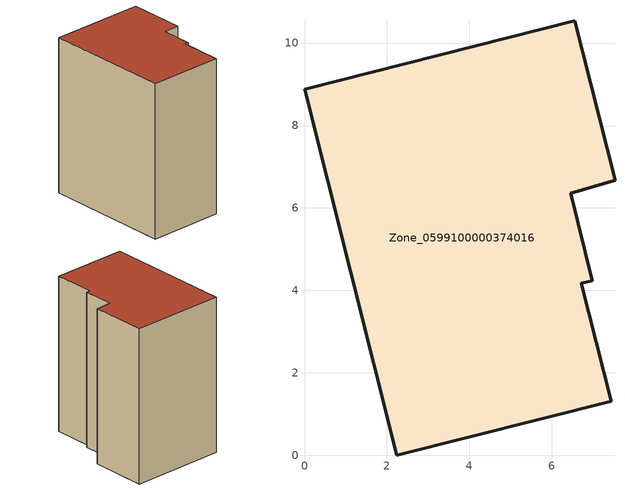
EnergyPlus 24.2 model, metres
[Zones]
Zone_0599100000374016
 floor ground (C_G): 6.98,4.24 6.72,4.17 7.45,1.31 2.24,0 0,8.88 6.56,10.54 7.54,6.67 6.46,6.35 z0
 wall outside (C_F): 2.24,0 7.45,1.31 6.72,4.17 6.98,4.24 6.46,6.35 7.54,6.67 6.56,10.54 0,8.88 2.24,0 z0:11.19
 roof outside (C_R): 6.72,4.17 6.98,4.24 6.46,6.35 7.54,6.67 6.56,10.54 0,8.88 2.24,0 7.45,1.31 z11.19
[BUILDING]
Pand.0599100000374016: North Axis=0; Terrain=City; Loads Convergence Tolerance Value=0.04; Temperature Convergence Tolerance Value=0.4; Solar Distribution=FullExterior; Maximum Number of Warmup Days=25; Minimum Number of Warmup Days=1
[Site:Location]
Rotterdam.The.Hague.AP_ZH_NLD Design_Conditions: Latitude=51.96; Longitude=4.45; Time Zone=1; Elevation=-4.5
[SITE:GROUNDTEMPERATURE:BUILDINGSURFACE]
18, 18, 18, 18, 18, 18, 18, 18, 18, 18, 18, 18
[MATERIAL] Thermal Absorptance=0.9; Solar Absorptance=0.7; Visible Absorptance=0.7
Name | Roughness | Thickness | Conductivity | Density | Specific Heat
G.TC.1992-2005 | MediumSmooth | 0.15 | 0.06 | 540 | 1210
F.TC.1992-2005 | Rough | 0.3 | 0.12 | 1920 | 840
R.TC.1992-2005 | MediumRough | 0.2 | 0.08 | 1500 | 1000
[CONSTRUCTION]
C_G: G.TC.1992-2005
C_F: F.TC.1992-2005
C_R: R.TC.1992-2005
[ZONE]
Zone_0599100000374016: Type=1; Multiplier=1; Ceiling Height=Autocalculate; Volume=Autocalculate; Floor Area=autocalculate; Part of Total Floor Area=Yes
[ZONEINFILTRATION:DESIGNFLOWRATE]
Infil_Zone_0599100000374016: Zone or ZoneList or Space or SpaceList=Zone_0599100000374016; Schedule=AlwaysOn; Design Flow Rate Calculation Method=Flow/Area; Flow Rate per Floor Area=0.0015; Constant Term Coefficient=1; Temperature Term Coefficient=0; Velocity Term Coefficient=0; Velocity Squared Term Coefficient=0
[HVACTEMPLATE:ZONE:IDEALLOADSAIRSYSTEM]
Zone_0599100000374016: Maximum Heating Supply Air Temperature=50; Minimum Cooling Supply Air Temperature=13; Maximum Heating Supply Air Humidity Ratio=0.0156; Minimum Cooling Supply Air Humidity Ratio=0.0077; Heating Limit=NoLimit; Cooling Limit=NoLimit; Dehumidification Control Type=ConstantSensibleHeatRatio; Cooling Sensible Heat Ratio=0.7; Dehumidification Setpoint=60; Humidification Control Type=None; Humidification Setpoint=30; Outdoor Air Method=None; Outdoor Air Flow Rate per Person=0.00944; Outdoor Air Flow Rate per Zone Floor Area=0; Outdoor Air Flow Rate per Zone=0; Demand Controlled Ventilation Type=None; Outdoor Air Economizer Type=NoEconomizer; Heat Recovery Type=None; Sensible Heat Recovery Effectiveness=0.7; Latent Heat Recovery Effectiveness=0.65
[ZONECONTROL:THERMOSTAT]
ThermostatControl_Zone_0599100000374016: Zone or ZoneList=Zone_0599100000374016; Control Type Schedule=DualSetpointControlType; Control 1=Thermostat_Zone_0599100000374016; Temperature Difference Between Cutout And Setpoint=0
[THERMOSTATSETPOINT:DUALSETPOINT]
Thermostat_Zone_0599100000374016: Heating Setpoint Temperature Schedule=HeatingSetpoint_Zone_0599100000374016; Cooling Setpoint Temperature Schedule=CoolingSetpoint_Zone_0599100000374016
[SCHEDULE:COMPACT]
HeatingSetpoint_Zone_0599100000374016: Through: 12/31, For: AllDays, Until: 24:00, 21
CoolingSetpoint_Zone_0599100000374016: Through: 12/31, For: AllDays, Until: 24:00, 24
DualSetpointControlType: Through: 12/31, For: AllDays, Until: 24:00, 4
AlwaysOn: Through: 12/31, For: AllDays, Until: 24:00, 1
